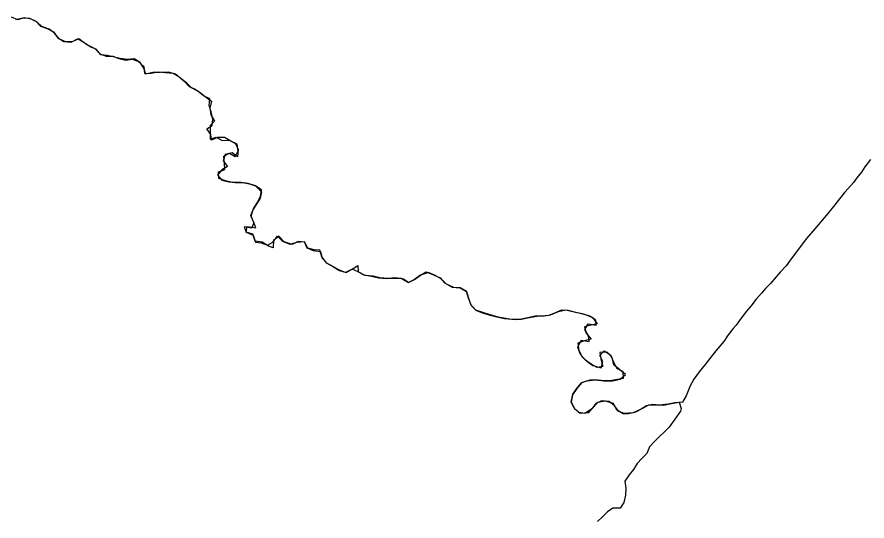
# Model space of a CAD drawing. Extents: x -74 to -34.8, y -33.8 to 5.3.
# Drawn here: x -49.9167 to -49.656, y -29.362 to -29.2076 of the extents above; entities that cross this region are included whole.
import ezdxf

# ---------------------------------------------------------------- set-up
doc = ezdxf.new("R2010")
doc.units = 0
doc.header["$LTSCALE"] = 2
doc.layers.add('UFEBRASIL', color=7, linetype='Continuous')

msp = doc.modelspace()

# ---------------------------------------------------------------- linework, layer by layer
at = {"layer": 'UFEBRASIL'}
for points in [[(-49.65488, -29.25122), (-49.65659, -29.25347), (-49.65769, -29.25514), (-49.6591, -29.2569), (-49.66015, -29.25823), (-49.66187, -29.26019), (-49.66288, -29.26136), (-49.66445, -29.26328), (-49.66584, -29.26515), (-49.66799, -29.26779), (-49.66911, -29.26916), (-49.67135, -29.27178), (-49.67322, -29.27393), (-49.6745, -29.27549), (-49.67616, -29.27757), (-49.67759, -29.27957), (-49.67919, -29.28169), (-49.68082, -29.2838), (-49.6826, -29.28574), (-49.68385, -29.28718), (-49.6856, -29.28924), (-49.68709, -29.29082), (-49.68831, -29.29223), (-49.68994, -29.29409), (-49.69164, -29.29614), (-49.6929, -29.29767), (-49.69458, -29.29984), (-49.69614, -29.30197), (-49.69702, -29.30302), (-49.69852, -29.305), (-49.69988, -29.30702), (-49.7023, -29.30986), (-49.7042, -29.31218), (-49.70565, -29.31403), (-49.7075, -29.3163), (-49.70908, -29.31861), (-49.71019, -29.32063), (-49.71147, -29.32366), (-49.71257, -29.32557), (-49.71488, -29.32579), (-49.71699, -29.32627), (-49.71972, -29.32657), (-49.72176, -29.32632), (-49.72366, -29.32676), (-49.72521, -29.32771), (-49.72766, -29.32891), (-49.73045, -29.32912), (-49.73215, -29.3285), (-49.73345, -29.32669), (-49.73504, -29.32542), (-49.73738, -29.32525), (-49.73918, -29.32606), (-49.74041, -29.32764), (-49.7425, -29.32913), (-49.74439, -29.32882), (-49.74572, -29.32759), (-49.7467, -29.32556), (-49.74617, -29.32311), (-49.74497, -29.32147), (-49.74356, -29.31972), (-49.742, -29.31906), (-49.73924, -29.31879), (-49.73675, -29.31905), (-49.73408, -29.31903), (-49.73171, -29.31855), (-49.73005, -29.31711), (-49.73182, -29.31572), (-49.73363, -29.31413), (-49.73418, -29.31197), (-49.7357, -29.31031), (-49.73795, -29.31039), (-49.73758, -29.31229), (-49.737, -29.31468), (-49.7388, -29.31502), (-49.74061, -29.31394), (-49.74237, -29.31269), (-49.74387, -29.311), (-49.74464, -29.30874), (-49.74364, -29.30665), (-49.74119, -29.30705), (-49.74144, -29.30525), (-49.74258, -29.30337), (-49.74149, -29.30165), (-49.73906, -29.30204), (-49.7392, -29.30045), (-49.74101, -29.29927), (-49.7429, -29.29863), (-49.7449, -29.29818), (-49.74761, -29.29748), (-49.74978, -29.29745), (-49.7515, -29.29821), (-49.75366, -29.29904), (-49.75579, -29.29925), (-49.75778, -29.2993), (-49.76009, -29.29981), (-49.76234, -29.30026), (-49.76464, -29.30027), (-49.76568, -29.30017), (-49.76915, -29.29957), (-49.77084, -29.29905), (-49.7732, -29.29837), (-49.77593, -29.29741), (-49.77731, -29.29605), (-49.77824, -29.2937), (-49.77879, -29.2917), (-49.78077, -29.29056), (-49.78272, -29.29043), (-49.78495, -29.28949), (-49.78658, -29.2878), (-49.78848, -29.28681), (-49.79054, -29.28588), (-49.79291, -29.28666), (-49.79476, -29.28806), (-49.79661, -29.28896), (-49.79818, -29.2879), (-49.80067, -29.28747), (-49.80298, -29.28773), (-49.80543, -29.28748), (-49.80746, -29.28701), (-49.8099, -29.2868), (-49.81206, -29.28569), (-49.81389, -29.28481), (-49.81599, -29.28587), (-49.81798, -29.28509), (-49.81962, -29.28409), (-49.82164, -29.28299), (-49.82322, -29.28108), (-49.8238, -29.27902), (-49.82554, -29.27892), (-49.82751, -29.27844), (-49.8284, -29.27659), (-49.83051, -29.27636), (-49.83235, -29.27726), (-49.83478, -29.27646), (-49.83639, -29.27475), (-49.83808, -29.2761), (-49.83818, -29.27826), (-49.83957, -29.27775), (-49.84153, -29.27658), (-49.84364, -29.27625), (-49.84444, -29.27415), (-49.84644, -29.27351), (-49.84611, -29.27176), (-49.84351, -29.27221), (-49.84411, -29.27054), (-49.845, -29.26841), (-49.84423, -29.26639), (-49.84302, -29.26452), (-49.84207, -29.26256), (-49.84173, -29.26053), (-49.84354, -29.25931), (-49.84581, -29.25858), (-49.84804, -29.25827), (-49.8506, -29.25827), (-49.85278, -29.25779), (-49.85484, -29.25708), (-49.85496, -29.25503), (-49.85302, -29.25426), (-49.85309, -29.25232), (-49.85325, -29.25018), (-49.85155, -29.24928), (-49.84979, -29.25033), (-49.8489, -29.24871), (-49.84923, -29.24651), (-49.85119, -29.24566), (-49.85307, -29.24449), (-49.85519, -29.24444), (-49.8571, -29.24529), (-49.85725, -29.24353), (-49.85852, -29.24178), (-49.8569, -29.2408), (-49.85664, -29.23888), (-49.85713, -29.23664), (-49.85781, -29.23471), (-49.85757, -29.23262), (-49.85955, -29.23167), (-49.86127, -29.2303), (-49.86322, -29.22928), (-49.86464, -29.22785), (-49.86638, -29.22652), (-49.86815, -29.22509), (-49.87024, -29.22449), (-49.87269, -29.22459), (-49.87506, -29.22458), (-49.87722, -29.22508), (-49.87783, -29.2232), (-49.87892, -29.22146), (-49.88082, -29.2204), (-49.88292, -29.22054), (-49.88505, -29.22028), (-49.88687, -29.21985), (-49.88899, -29.21931), (-49.89104, -29.21913), (-49.89242, -29.21744), (-49.89407, -29.21675), (-49.89602, -29.21557), (-49.89776, -29.2142), (-49.89966, -29.21506), (-49.90185, -29.21521), (-49.90377, -29.21426), (-49.9052, -29.21246), (-49.90685, -29.21124), (-49.90911, -29.21047), (-49.91052, -29.20913), (-49.91244, -29.20818), (-49.9145, -29.20777), (-49.91648, -29.20844), (-49.9184, -29.20756)], [(-49.91705, -29.20836), (-49.91509, -29.20777), (-49.91287, -29.20794), (-49.91097, -29.20887), (-49.90954, -29.21036), (-49.90746, -29.21106), (-49.90555, -29.21205), (-49.9043, -29.2138), (-49.90242, -29.21505), (-49.9001, -29.21524), (-49.89818, -29.2142), (-49.89647, -29.21521), (-49.89471, -29.21626), (-49.89291, -29.21723), (-49.89133, -29.21885), (-49.88938, -29.21954), (-49.88737, -29.21953), (-49.88555, -29.22028), (-49.88339, -29.22082), (-49.88144, -29.22047), (-49.87965, -29.22114), (-49.87779, -29.22276), (-49.87765, -29.22488), (-49.87558, -29.22478), (-49.87344, -29.2244), (-49.87126, -29.2246), (-49.86883, -29.22473), (-49.86709, -29.2258), (-49.86545, -29.22724), (-49.86397, -29.22881), (-49.86225, -29.22961), (-49.86052, -29.23072), (-49.85897, -29.23195), (-49.85706, -29.2334), (-49.85756, -29.23547), (-49.85726, -29.23757), (-49.85618, -29.23953), (-49.85748, -29.2408), (-49.85747, -29.24271), (-49.85751, -29.24496), (-49.8556, -29.24441), (-49.85384, -29.24545), (-49.85167, -29.24528), (-49.84967, -29.24631), (-49.84885, -29.24813), (-49.84908, -29.25038), (-49.85078, -29.24922), (-49.85289, -29.24965), (-49.85352, -29.25166), (-49.85218, -29.25334), (-49.85386, -29.25441), (-49.85524, -29.25602), (-49.85395, -29.2576), (-49.85172, -29.25809), (-49.84979, -29.25827), (-49.84753, -29.25831), (-49.84543, -29.25865), (-49.84354, -29.25931), (-49.84172, -29.2611), (-49.84211, -29.26309), (-49.84317, -29.26474), (-49.84437, -29.26665), (-49.84502, -29.26873), (-49.84411, -29.27054), (-49.84468, -29.27227), (-49.8471, -29.27182), (-49.84644, -29.27351), (-49.84427, -29.27439), (-49.84362, -29.27661), (-49.84185, -29.2768), (-49.83987, -29.27746), (-49.83823, -29.27658), (-49.83682, -29.27477), (-49.83525, -29.27626), (-49.83301, -29.27722), (-49.83081, -29.27661), (-49.82869, -29.27633), (-49.82783, -29.27826), (-49.82583, -29.27912), (-49.82365, -29.27945), (-49.82312, -29.2815), (-49.82164, -29.28299), (-49.81962, -29.28409), (-49.81776, -29.2853), (-49.81573, -29.28587), (-49.81389, -29.28481), (-49.81213, -29.28368), (-49.81206, -29.28569), (-49.81037, -29.28663), (-49.80803, -29.28702), (-49.80573, -29.28749), (-49.80351, -29.28767), (-49.80125, -29.28756), (-49.79886, -29.28762), (-49.79661, -29.28896), (-49.79476, -29.28806), (-49.79291, -29.28666), (-49.7912, -29.28571), (-49.78894, -29.28663), (-49.78696, -29.28747), (-49.78554, -29.28904), (-49.78325, -29.29034), (-49.78077, -29.29056), (-49.77879, -29.2917), (-49.77824, -29.2937), (-49.77764, -29.29559), (-49.77593, -29.29741), (-49.77428, -29.29813), (-49.77194, -29.29881), (-49.76915, -29.29957), (-49.7672, -29.29998), (-49.76384, -29.30031), (-49.76195, -29.30019), (-49.76009, -29.29981), (-49.75731, -29.2993), (-49.75504, -29.29919), (-49.75312, -29.29887), (-49.75064, -29.2978), (-49.74838, -29.29736), (-49.74677, -29.29776), (-49.74441, -29.29825), (-49.7421, -29.29882), (-49.74016, -29.29966), (-49.73879, -29.30155), (-49.74055, -29.302), (-49.7426, -29.30254), (-49.74208, -29.30448), (-49.74058, -29.30634), (-49.74238, -29.30673), (-49.74473, -29.30753), (-49.7444, -29.30979), (-49.7434, -29.31171), (-49.74189, -29.31303), (-49.74007, -29.31433), (-49.73751, -29.31504), (-49.73706, -29.31318), (-49.73796, -29.31133), (-49.7366, -29.3099), (-49.73471, -29.31108), (-49.73395, -29.31282), (-49.7328, -29.3151), (-49.73085, -29.3162), (-49.73082, -29.31835), (-49.73253, -29.31869), (-49.73487, -29.3191), (-49.73675, -29.31905), (-49.73924, -29.31879), (-49.74101, -29.31889), (-49.74356, -29.31972), (-49.74497, -29.32147), (-49.74633, -29.32335), (-49.7467, -29.32556), (-49.74572, -29.32759), (-49.74397, -29.329), (-49.74135, -29.32876), (-49.74041, -29.32764), (-49.73844, -29.32557), (-49.73626, -29.32516), (-49.73398, -29.32591), (-49.73278, -29.32784), (-49.73079, -29.32906), (-49.72909, -29.32909), (-49.72686, -29.3286), (-49.72479, -29.32745), (-49.72287, -29.3264), (-49.72089, -29.3264), (-49.71836, -29.32652), (-49.7159, -29.32598), (-49.71363, -29.32563), (-49.71294, -29.32752), (-49.71323, -29.32834), (-49.71668, -29.33327), (-49.71831, -29.33489), (-49.71965, -29.33611), (-49.72119, -29.33769), (-49.72274, -29.33932), (-49.72355, -29.34133), (-49.72503, -29.34284), (-49.72652, -29.34436), (-49.7276, -29.34627), (-49.72896, -29.34791), (-49.73023, -29.34984), (-49.72995, -29.35199), (-49.73003, -29.35413), (-49.7306, -29.35632), (-49.73172, -29.35811), (-49.73391, -29.35806), (-49.73562, -29.35927), (-49.73716, -29.36072), (-49.73865, -29.36217)]]:
    msp.add_lwpolyline(points, dxfattribs=at)

doc.saveas('drawing.dxf')
